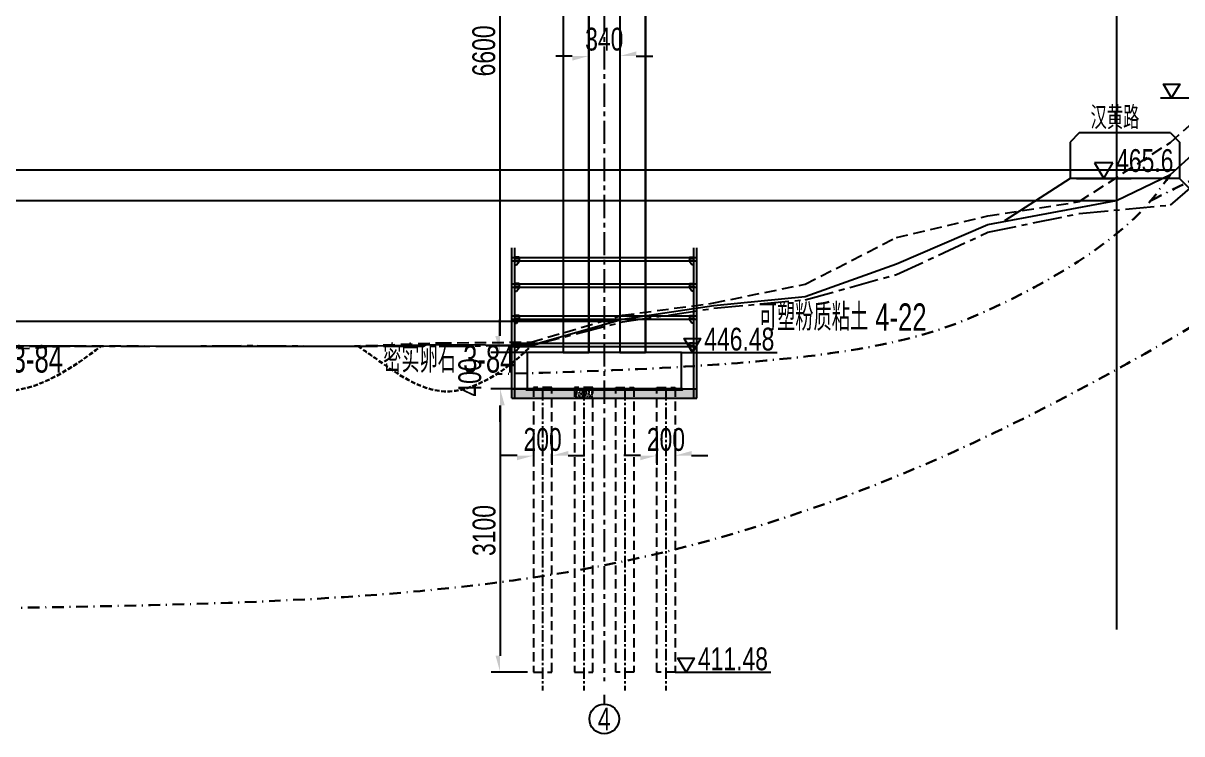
# Model space of a CAD drawing. Header units: millimetres. Extents: x 465729 to 466910, y 3671885 to 3673357.
# Drawn here: x 466271.3 to 466398.2, y 3673198.7 to 3673276.5 of the extents above; entities that cross this region are included whole.
import ezdxf
from ezdxf.enums import TextEntityAlignment as Align

# ---------------------------------------------------------------- set-up
doc = ezdxf.new("R2010")
doc.units = ezdxf.units.MM
doc.header["$LTSCALE"] = 0.2
for name, pattern in [('6141', [12, 5, -2, 5]), ('CENTER', [50.8, 31.75, -6.35, 6.35, -6.35]), ('DASHDOT2', [12.7, 6.35, -3.175, 0, -3.175]), ('DASHED', [19.05, 12.7, -6.35])]:
    doc.linetypes.add(name, pattern=pattern)
doc.layers.add('地层界线', color=4, linetype='Continuous', lineweight=30)
doc.layers.add('风化界线', color=6, linetype='DASHDOT2', lineweight=30)
for name, color, linetype in [('地面线', 30, 'Continuous'), ('文字', 7, 'Continuous'), ('桥墩线', 5, 'Continuous'), ('水位100', 7, 'Continuous'), ('立面(地面线)', 2, 'Continuous'), ('立面(基础)', 2, 'Continuous'), ('立面(墩台号)', 7, 'Continuous'), ('立面(墩台身)', 3, 'Continuous'), ('立面(墩径标注)', 7, 'Continuous'), ('立面(墩高标注)', 7, 'Continuous'), ('立面(标高标注)', 7, 'Continuous'), ('立面(桩长标注)', 7, 'Continuous')]:
    doc.layers.add(name, color=color, linetype=linetype)
doc.layers.add('钢围堰2', color=7, linetype='Continuous', plot=False)
doc.styles.add('BM_Dim', font='stxt.shx', dxfattribs={"width": 0.75, "bigfont": 'dk.shx'})
doc.styles.add('BOM_Font', font='enTxt.shx', dxfattribs={"width": 0.75, "bigfont": 'hzTxt.shx'})
doc.styles.add('LZ_FONT', font='fsdb_z.shx', dxfattribs={"width": 0.7, "bigfont": 'fsdb.shx'})
doc.dimstyles.new('BOM_Dim', dxfattribs={"dimscale": 0.1, "dimtxt": 2.5, "dimasz": 1.8, "dimexe": 1, "dimexo": 3, "dimgap": 0, "dimtad": 1, "dimdec": 1, "dimlfac": 100, "dimzin": 9, "dimdsep": 46, "dimtxsty": 'BOM_Font', "dimblk": 'ArrHalf', "dimblk1": 'ArrHalf', "dimblk2": 'ArrHalf', "dimcen": 0.5, "dimclrd": 7, "dimclre": 7, "dimclrt": 7, "dimaunit": 1, "dimadec": 0, "dimazin": 2, "dimtfac": 1, "dimtdec": 1, "dimtofl": 0, "dimtmove": 2, "dimatfit": 3, "dimfxl": 1, "dimtolj": 1, "dimtzin": 0, "dimarcsym": 0})
pattern_1 = [(50, (233378.08443, 1837494.2375), (0.45546167249, -0.03984771385), [0.047625, -0.523875]), (355, (233378.08443, 1837494.2375), (-0.08810706494, 0.4776416072), [0.0381, -0.4191]), (100.451, (233378.1224, 1837494.2342), (0.36735625416, 0.43779171955), [0.040475, -0.445225]), (46.1842, (233378.08443, 1837494.3645), (0.67769760223, -0.10510581983), [0.0714375, -0.7858125]), (96.6356, (233378.1409, 1837494.35576), (0.59351058617, 0.61856388973), [0.0607125, -0.6678375]), (351.184, (233378.0844, 1837494.3645), (0.59351151453, 0.61856279465), [0.05715, -0.62865]), (21, (233378.14793, 1837494.33277), (0.37903719959, -0.25566379629), [0.047625, -0.523875]), (326, (233378.14793, 1837494.33277), (0.15450507087, 0.4604699153), [0.0381, -0.4191]), (71.4514, (233378.1795, 1837494.31146), (0.53354122693, 0.20480714429), [0.040475, -0.445225]), (37.5, (233378.08443, 1837494.23752), (0.007721508126, 0.211387597183), [0, -0.41402, 0, -0.42545, 0, -0.4206875]), (7.5, (233378.08443, 1837494.23752), (0.167049156276, 0.250451437045), [0, -0.24257, 0, -0.404495, 0, -0.1603375]), (327.5, (233377.94283, 1837494.23752), (0.338976487917, -0.014321859982), [0, -0.15875, 0, -0.4953, 0, -0.657225]), (317.5, (233377.87933, 1837494.23752), (0.370322953465, 0.063566227583), [0, -0.206375, 0, -0.32893, 0, -0.466725])]

# ---------------------------------------------------------------- blocks, each defined once
blk = doc.blocks.new('ArrHalf')
at = {"linetype": 'Continuous'}
blk.add_hatch(color=0, dxfattribs=at).paths.add_polyline_path([(-1, 0), (-1, -0.28), (0, 0)])
blk = doc.blocks.new('*D95')
at = {"layer": 'Defpoints', "color": 0, "linetype": 'Continuous', "transparency": 16777216}
for p in [(466326.99, 3673306.47), (466323.49, 3673240.47), (466326.99, 3673240.47)]:
    blk.add_point(p, dxfattribs=at)
at = {"layer": '立面(墩高标注)', "color": 7, "linetype": 'Continuous', "lineweight": -2, "transparency": 16777216}
for p, q in [((466326.49, 3673306.47), (466322.49, 3673306.47)), ((466323.49, 3673304.67), (466323.49, 3673242.27)), ((466326.49, 3673240.47), (466322.49, 3673240.47))]:
    blk.add_line(p, q, dxfattribs=at)
at = {"layer": '立面(墩高标注)', "color": 7, "linetype": 'Continuous', "lineweight": -2, "transparency": 16777216, "xscale": 1.8, "yscale": 1.8, "zscale": 1.8}
for p, rotation in [((466323.49, 3673306.47), 90), ((466323.49, 3673240.47), 270)]:
    blk.add_blockref('ArrHalf', p, dxfattribs=dict(at, rotation=rotation))
at = {"layer": '立面(墩高标注)', "color": 7, "linetype": 'Continuous', "transparency": 16777216, "insert": (466321.74, 3673273.47), "char_height": 2.5, "attachment_point": 5, "rotation": 90, "style": 'BOM_Font'}
blk.add_mtext('\\A1;6600', dxfattribs=at)
blk = doc.blocks.new('*D96')
at = {"layer": 'Defpoints', "color": 0, "linetype": 'Continuous', "transparency": 16777216}
for p in [(466333.22, 3673272.91), (466336.62, 3673272.91), (466336.62, 3673272.91)]:
    blk.add_point(p, dxfattribs=at)
at = {"layer": '立面(墩径标注)', "color": 7, "linetype": 'Continuous', "lineweight": -2, "transparency": 16777216}
for p, q in [((466331.42, 3673272.91), (466329.62, 3673272.91)), ((466338.42, 3673272.91), (466340.22, 3673272.91))]:
    blk.add_line(p, q, dxfattribs=at)
at = {"layer": '立面(墩径标注)', "color": 7, "linetype": 'Continuous', "lineweight": -2, "transparency": 16777216, "xscale": 1.8, "yscale": 1.8, "zscale": 1.8}
blk.add_blockref('ArrHalf', (466333.22, 3673272.91), dxfattribs=at)
at = {"layer": '立面(墩径标注)', "color": 7, "linetype": 'Continuous', "lineweight": -2, "transparency": 16777216, "xscale": 1.8, "yscale": 1.8, "zscale": 1.8, "rotation": 180}
blk.add_blockref('ArrHalf', (466336.62, 3673272.91), dxfattribs=at)
at = {"layer": '立面(墩径标注)', "color": 7, "linetype": 'Continuous', "transparency": 16777216, "insert": (466334.92, 3673274.74), "char_height": 2.5, "attachment_point": 5, "style": 'BOM_Font'}
blk.add_mtext('\\A1;340', dxfattribs=at)
blk = doc.blocks.new('*D97')
at = {"layer": 'Defpoints', "color": 0, "linetype": 'Continuous', "transparency": 16777216}
for p in [(466326.75, 3673240.47), (466323.5, 3673236.47), (466326.75, 3673236.47)]:
    blk.add_point(p, dxfattribs=at)
at = {"layer": '立面(桩长标注)', "color": 7, "linetype": 'Continuous', "lineweight": -2, "transparency": 16777216}
for p, q in [((466323.5, 3673242.27), (466323.5, 3673244.07)), ((466324.25, 3673240.47), (466322.5, 3673240.47)), ((466324.25, 3673236.47), (466322.5, 3673236.47)), ((466323.5, 3673234.67), (466323.5, 3673232.87))]:
    blk.add_line(p, q, dxfattribs=at)
at = {"layer": '立面(桩长标注)', "color": 7, "linetype": 'Continuous', "lineweight": -2, "transparency": 16777216, "xscale": 1.8, "yscale": 1.8, "zscale": 1.8}
for p, rotation in [((466323.5, 3673240.47), 270), ((466323.5, 3673236.47), 90)]:
    blk.add_blockref('ArrHalf', p, dxfattribs=dict(at, rotation=rotation))
at = {"layer": '立面(桩长标注)', "color": 7, "linetype": 'Continuous', "transparency": 16777216, "insert": (466320.21, 3673237.72), "char_height": 2.5, "attachment_point": 5, "rotation": 90, "style": 'BOM_Font'}
blk.add_mtext('\\A1;400', dxfattribs=at)
blk = doc.blocks.new('*D98')
at = {"layer": 'Defpoints', "color": 0, "linetype": 'Continuous', "transparency": 16777216}
for p in [(466327.02, 3673236.47), (466323.52, 3673205.47), (466327.02, 3673205.47)]:
    blk.add_point(p, dxfattribs=at)
at = {"layer": '立面(桩长标注)', "color": 7, "linetype": 'Continuous', "lineweight": -2, "transparency": 16777216}
for p, q in [((466326.52, 3673236.47), (466322.52, 3673236.47)), ((466323.52, 3673234.67), (466323.52, 3673207.27)), ((466326.52, 3673205.47), (466322.52, 3673205.47))]:
    blk.add_line(p, q, dxfattribs=at)
at = {"layer": '立面(桩长标注)', "color": 7, "linetype": 'Continuous', "lineweight": -2, "transparency": 16777216, "xscale": 1.8, "yscale": 1.8, "zscale": 1.8}
for p, rotation in [((466323.52, 3673236.47), 90), ((466323.52, 3673205.47), 270)]:
    blk.add_blockref('ArrHalf', p, dxfattribs=dict(at, rotation=rotation))
at = {"layer": '立面(桩长标注)', "color": 7, "linetype": 'Continuous', "transparency": 16777216, "insert": (466321.77, 3673220.97), "char_height": 2.5, "attachment_point": 5, "rotation": 90, "style": 'BOM_Font'}
blk.add_mtext('\\A1;3100', dxfattribs=at)
blk = doc.blocks.new('*D102')
at = {"layer": 'Defpoints', "color": 0, "linetype": 'Continuous', "transparency": 16777216}
for p in [(466327.17, 3673231.87), (466329.17, 3673231.87), (466329.17, 3673229.17)]:
    blk.add_point(p, dxfattribs=at)
at = {"layer": '立面(桩长标注)', "color": 7, "linetype": 'Continuous', "lineweight": -2, "transparency": 16777216}
for p, q in [((466327.17, 3673231.37), (466327.17, 3673228.17)), ((466329.17, 3673231.37), (466329.17, 3673228.17)), ((466325.37, 3673229.17), (466323.57, 3673229.17)), ((466330.97, 3673229.17), (466332.77, 3673229.17))]:
    blk.add_line(p, q, dxfattribs=at)
at = {"layer": '立面(桩长标注)', "color": 7, "linetype": 'Continuous', "lineweight": -2, "transparency": 16777216, "xscale": 1.8, "yscale": 1.8, "zscale": 1.8, "rotation": 180}
blk.add_blockref('ArrHalf', (466329.17, 3673229.17), dxfattribs=at)
at = {"layer": '立面(桩长标注)', "color": 7, "linetype": 'Continuous', "lineweight": -2, "transparency": 16777216, "xscale": 1.8, "yscale": 1.8, "zscale": 1.8}
blk.add_blockref('ArrHalf', (466327.17, 3673229.17), dxfattribs=at)
at = {"layer": '立面(桩长标注)', "color": 7, "linetype": 'Continuous', "transparency": 16777216, "insert": (466328.17, 3673230.92), "char_height": 2.5, "attachment_point": 5, "style": 'BOM_Font'}
blk.add_mtext('\\A1;200', dxfattribs=at)
blk = doc.blocks.new('*D103')
at = {"layer": 'Defpoints', "color": 0, "linetype": 'Continuous', "transparency": 16777216}
for p in [(466340.67, 3673231.87), (466342.67, 3673231.87), (466342.67, 3673229.17)]:
    blk.add_point(p, dxfattribs=at)
at = {"layer": '立面(桩长标注)', "color": 7, "linetype": 'Continuous', "lineweight": -2, "transparency": 16777216}
for p, q in [((466340.67, 3673231.37), (466340.67, 3673228.17)), ((466342.67, 3673231.37), (466342.67, 3673228.17)), ((466338.87, 3673229.17), (466337.07, 3673229.17)), ((466344.47, 3673229.17), (466346.27, 3673229.17))]:
    blk.add_line(p, q, dxfattribs=at)
at = {"layer": '立面(桩长标注)', "color": 7, "linetype": 'Continuous', "lineweight": -2, "transparency": 16777216, "xscale": 1.8, "yscale": 1.8, "zscale": 1.8, "rotation": 180}
blk.add_blockref('ArrHalf', (466342.67, 3673229.17), dxfattribs=at)
at = {"layer": '立面(桩长标注)', "color": 7, "linetype": 'Continuous', "lineweight": -2, "transparency": 16777216, "xscale": 1.8, "yscale": 1.8, "zscale": 1.8}
blk.add_blockref('ArrHalf', (466340.67, 3673229.17), dxfattribs=at)
at = {"layer": '立面(桩长标注)', "color": 7, "linetype": 'Continuous', "transparency": 16777216, "insert": (466341.67, 3673230.92), "char_height": 2.5, "attachment_point": 5, "style": 'BOM_Font'}
blk.add_mtext('\\A1;200', dxfattribs=at)

msp = doc.modelspace()

# ---------------------------------------------------------------- hatches: boundary and pattern name
at = {"layer": '钢围堰2', "linetype": 'Continuous'}
h = msp.add_hatch(dxfattribs=at)
h.set_pattern_fill('AR-CONC', scale=0.0025, style=0)
h.set_pattern_definition(pattern_1)
h.paths.add_polyline_path([(466331.6689, 3673236.472), (466329.1689, 3673236.4719), (466329.1689, 3673235.4713), (466331.6689, 3673235.4714)])
h.paths.add_polyline_path([(466336.1689, 3673236.4721), (466333.6689, 3673236.4721), (466333.6689, 3673235.4715), (466336.1689, 3673235.4715)])
h.paths.add_polyline_path([(466337.1139, 3673236.4721), (466336.1689, 3673236.4721), (466336.1689, 3673235.4715), (466337.1139, 3673235.4715)])
h.paths.add_polyline_path([(466337.7439, 3673236.4721), (466337.1139, 3673236.4721), (466337.1139, 3673235.4715), (466337.7439, 3673235.4716)])
h.paths.add_polyline_path([(466338.1689, 3673236.4721), (466337.7439, 3673236.4721), (466337.7439, 3673235.4716), (466338.1689, 3673235.4716)])
h.paths.add_polyline_path([(466340.6689, 3673236.4721), (466338.1689, 3673236.4721), (466338.1689, 3673235.4716), (466340.6689, 3673235.4716)])
h.paths.add_polyline_path([(466342.6689, 3673236.4721), (466340.6689, 3673236.4721), (466340.6689, 3673235.4716), (466342.6689, 3673235.4717)])
h.paths.add_polyline_path([(466344.7094, 3673236.4724), (466343.3689, 3673236.4723), (466343.3689, 3673236.4721), (466342.6689, 3673236.4721), (466342.6689, 3673235.4717), (466344.7088, 3673235.4718)])
h.paths.add_polyline_path([(466345.0378, 3673236.4724), (466344.7094, 3673236.4724), (466344.7088, 3673235.4718), (466345.0373, 3673235.4718)])
h.paths.add_polyline_path([(466329.1689, 3673236.4719), (466327.1689, 3673236.4719), (466327.1689, 3673235.4713), (466329.1689, 3673235.4713)])
h.paths.add_polyline_path([(466327.1689, 3673236.4719), (466325.7439, 3673236.4718), (466325.7439, 3673235.4712), (466327.1689, 3673235.4713)])
h.paths.add_polyline_path([(466325.7439, 3673236.4718), (466325.1283, 3673236.4718), (466325.1289, 3673235.4712), (466325.7439, 3673235.4712)])
h.paths.add_polyline_path([(466325.1139, 3673236.4718), (466324.7999, 3673236.4718), (466324.8004, 3673235.4712), (466325.1139, 3673235.4712)])
h.paths.add_polyline_path([(466325.1283, 3673236.4718), (466325.1139, 3673236.4718), (466325.1139, 3673235.4712), (466325.1289, 3673235.4712)])
h = msp.add_hatch(dxfattribs=at)
h.set_pattern_fill('AR-CONC', scale=0.0025, style=0)
h.set_pattern_definition(pattern_1)
h.paths.add_polyline_path([(466333.6689, 3673236.4721), (466331.6689, 3673236.472), (466331.6689, 3673235.4714), (466333.6689, 3673235.4715)])

# ---------------------------------------------------------------- linework, layer by layer
at = {"color": 1, "linetype": 'Continuous'}
msp.add_line((466391.0109, 3673304.4524), (466391.0109, 3673210.1516), dxfattribs=at)
at = {"linetype": 'Continuous'}
for p, q in [((466386.9189, 3673264.4902), (466385.9189, 3673263.4902)), ((466396.9189, 3673264.4902), (466386.9189, 3673264.4902)), ((466396.9189, 3673264.4902), (466397.9189, 3673263.4902)), ((466385.9189, 3673263.4902), (466385.9189, 3673259.4902)), ((466397.9189, 3673263.4902), (466397.9189, 3673259.4902)), ((466385.9189, 3673259.4902), (466378.7468, 3673254.8668)), ((466397.9189, 3673259.4902), (466385.9189, 3673259.4902)), ((466397.9189, 3673259.4902), (466399.0044, 3673258.4104))]:
    msp.add_line(p, q, dxfattribs=at)
at = {"color": 8, "linetype": 'Continuous'}
for p, q in [((466023.3979, 3673257.0902), (466391.0109, 3673257.0902)), ((466057.8317, 3673243.8902), (466336.1578, 3673243.8902))]:
    msp.add_line(p, q, dxfattribs=at)
at = {"layer": '地面线', "linetype": 'Continuous', "ltscale": 0.5}
msp.add_lwpolyline([(466266.9189, 3673241.2112), (466276.9189, 3673241.1702), (466286.9189, 3673241.1342), (466296.9189, 3673241.1342), (466306.9189, 3673241.1452), (466316.9189, 3673241.3262), (466326.9189, 3673241.2682), (466336.9189, 3673244.1062), (466346.9189, 3673245.5952), (466356.9189, 3673246.5712), (466366.9189, 3673250.1542), (466376.9189, 3673254.4612), (466391.0109, 3673257.0902), (466396.9189, 3673259.9352), (466406.9189, 3673269.0352), (466416.9189, 3673276.6112), (466418.5809, 3673278.5362), (466426.9189, 3673286.6652), (466436.9189, 3673289.7602), (466446.9189, 3673291.3282), (466456.9189, 3673292.9562), (466466.9189, 3673299.1982), (466476.9189, 3673302.1842), (466486.9189, 3673304.1002)], dxfattribs=at)
at = {"layer": '文字', "color": 7, "linetype": 'Continuous'}
for p, q in [((466390.606, 3673261.2222), (466388.606, 3673261.2222)), ((466388.606, 3673261.2222), (466389.606, 3673259.4902)), ((466389.606, 3673259.4902), (466390.606, 3673261.2222)), ((466386.606, 3673259.4902), (466392.606, 3673259.4902))]:
    msp.add_line(p, q, dxfattribs=at)
at = {"layer": '桥墩线', "linetype": 'Continuous'}
for points in [[(466330.4189, 3673306.4721), (466330.4189, 3673240.4721), (466333.2189, 3673240.4721), (466333.2189, 3673306.4721), (466330.4189, 3673306.4721)], [(466336.6189, 3673306.4721), (466336.6189, 3673240.4721), (466339.4189, 3673240.4721), (466339.4189, 3673306.4721), (466336.5935, 3673306.4721)]]:
    msp.add_lwpolyline(points, dxfattribs=at)
at = {"layer": '水位100', "color": 8, "linetype": 'Continuous'}
msp.add_line((466016.5964, 3673260.4602), (466397.4958, 3673260.4602), dxfattribs=at)
at = {"layer": '立面(地面线)', "linetype": 'DASHED', "ltscale": 0.5}
msp.add_lwpolyline([(466266.9189, 3673240.6976), (466276.9189, 3673241.1909), (466286.9189, 3673241.1625), (466296.9189, 3673241.1342), (466306.9189, 3673241.1655), (466316.9189, 3673241.5172), (466326.9189, 3673241.5897), (466336.9189, 3673244.5274), (466346.9189, 3673245.8761), (466356.9189, 3673247.929), (466366.9189, 3673253.0601), (466376.9189, 3673255.4104), (466386.9189, 3673256.9709), (466396.9189, 3673263.4581), (466406.9189, 3673272.362), (466416.9189, 3673281.9069), (466418.5809, 3673283.5242), (466426.9189, 3673288.6041), (466436.9189, 3673290.4796), (466446.9189, 3673292.6559), (466456.9189, 3673294.3575), (466466.9189, 3673298.4571), (466476.9189, 3673301.3816), (466486.9189, 3673304.586)], dxfattribs=at)
at = {"layer": '立面(地面线)', "linetype": 'CENTER', "ltscale": 0.5}
msp.add_lwpolyline([(466266.9189, 3673241.1506), (466276.9189, 3673241.1377), (466286.9189, 3673241.1342), (466296.9189, 3673241.2261), (466306.9189, 3673241.1398), (466316.9189, 3673241.1306), (466326.9189, 3673241.2288), (466336.9189, 3673243.8043), (466346.9189, 3673245.2933), (466356.9189, 3673246.2328), (466366.9189, 3673248.9935), (466376.9189, 3673253.6144), (466386.9189, 3673255.683), (466396.9189, 3673256.6018), (466406.9189, 3673265.2743), (466416.9189, 3673272.2515), (466418.5809, 3673272.881), (466426.9189, 3673281.8028), (466436.9189, 3673288.198), (466446.9189, 3673290.4603), (466456.9189, 3673293.3371), (466466.9189, 3673298.9601), (466476.9189, 3673301.7173), (466486.9189, 3673303.0712)], dxfattribs=at)
at = {"layer": '立面(基础)', "color": 7, "linetype": 'CENTER', "ltscale": 0.4}
msp.add_line((466334.9189, 3673306.4721), (466334.9189, 3673204.4721), dxfattribs=at)
at = {"layer": '立面(基础)', "color": 7, "linetype": 'CENTER', "ltscale": 0.2}
for p, q in [((466328.1689, 3673236.4721), (466328.1689, 3673203.441)), ((466332.6689, 3673236.4721), (466332.6689, 3673203.441)), ((466337.1689, 3673236.4721), (466337.1689, 3673203.441)), ((466341.6689, 3673236.4721), (466341.6689, 3673203.441))]:
    msp.add_line(p, q, dxfattribs=at)
at = {"layer": '立面(基础)', "color": 2, "linetype": 'Continuous', "ltscale": 0.4}
for points in [[(466326.4689, 3673240.4721), (466326.4689, 3673236.4721), (466343.3689, 3673236.4721), (466343.3689, 3673240.4721)], [(466326.3689, 3673236.4721), (466326.3689, 3673236.3721), (466343.4689, 3673236.3721), (466343.4689, 3673236.4721)]]:
    msp.add_lwpolyline(points, close=True, dxfattribs=at)
at = {"layer": '立面(基础)', "color": 2, "linetype": 'DASHED', "ltscale": 0.4}
for points in [[(466327.1689, 3673236.6221), (466327.1689, 3673205.4721), (466329.1689, 3673205.4721), (466329.1689, 3673236.6221)], [(466331.6689, 3673236.6221), (466331.6689, 3673205.4721), (466333.6689, 3673205.4721), (466333.6689, 3673236.6221)], [(466338.1689, 3673236.6221), (466338.1689, 3673205.4721), (466336.1689, 3673205.4721), (466336.1689, 3673236.6221)], [(466342.6689, 3673236.6221), (466342.6689, 3673205.4721), (466340.6689, 3673205.4721), (466340.6689, 3673236.6221)]]:
    msp.add_lwpolyline(points, close=True, dxfattribs=at)
at = {"layer": '立面(墩台号)', "linetype": 'Continuous'}
msp.add_line((466334.9189, 3673202.9657), (466334.9189, 3673201.9657), dxfattribs=at)
msp.add_circle((466334.9189, 3673200.3407), 1.625, dxfattribs=at)
at = {"layer": '立面(墩台身)', "color": 3, "linetype": 'Continuous', "ltscale": 0.4}
for points in [[(466330.4189, 3673306.4721), (466330.4189, 3673240.4721)], [(466333.2189, 3673306.4721), (466333.2189, 3673240.4721)], [(466336.6189, 3673306.4721), (466336.6189, 3673240.4721)], [(466339.4189, 3673306.4721), (466339.4189, 3673240.4721)]]:
    msp.add_lwpolyline(points, dxfattribs=at)
at = {"layer": '立面(标高标注)', "color": 7, "linetype": 'Continuous'}
for points in [[(466395.8353, 3673268.3181), (466397.0353, 3673268.3181), (466396.1411, 3673269.8453), (466397.9295, 3673269.8453), (466397.0353, 3673268.3181), (466406.3156, 3673268.3181)], [(466343.3689, 3673240.4721), (466344.5689, 3673240.4721), (466343.6747, 3673241.9993), (466345.4631, 3673241.9993), (466344.5689, 3673240.4721), (466353.8492, 3673240.4721)], [(466342.6689, 3673205.4721), (466343.8689, 3673205.4721), (466342.9747, 3673206.9993), (466344.7631, 3673206.9993), (466343.8689, 3673205.4721), (466353.1492, 3673205.4721)]]:
    msp.add_lwpolyline(points, dxfattribs=at)
at = {"layer": '钢围堰2', "color": 1}
for p, q in [((466324.8004, 3673235.4712), (466324.7917, 3673251.9102)), ((466325.1289, 3673235.4712), (466325.1187, 3673251.9102)), ((466344.7088, 3673235.4712), (466344.719, 3673251.9102)), ((466345.0373, 3673235.4712), (466345.046, 3673251.9102)), ((466324.8189, 3673250.8602), (466345.0405, 3673250.8602)), ((466324.8189, 3673250.5002), (466345.0403, 3673250.5002)), ((466325.5929, 3673250.8992), (466325.1189, 3673250.8992)), ((466325.1189, 3673250.4612), (466325.5929, 3673250.4612)), ((466325.1189, 3673250.0612), (466325.3189, 3673250.0612)), ((466325.3189, 3673250.0612), (466325.5929, 3673250.4112)), ((466325.5929, 3673250.7612), (466325.5929, 3673250.5992)), ((466325.5929, 3673250.4612), (466325.5929, 3673250.4112)), ((466344.2449, 3673250.8992), (466344.7189, 3673250.8992)), ((466344.2449, 3673250.7612), (466344.2449, 3673250.5992)), ((466344.7189, 3673250.4612), (466344.2449, 3673250.4612)), ((466344.2449, 3673250.4612), (466344.2449, 3673250.4112)), ((466344.5189, 3673250.0612), (466344.2449, 3673250.4112)), ((466344.7189, 3673250.0612), (466344.5189, 3673250.0612)), ((466324.8189, 3673247.9721), (466345.0405, 3673247.9721)), ((466324.8189, 3673247.6121), (466345.0403, 3673247.6121)), ((466325.5929, 3673248.0111), (466325.1189, 3673248.0111)), ((466325.1189, 3673247.5731), (466325.5929, 3673247.5731)), ((466325.3189, 3673247.1731), (466325.5929, 3673247.5231)), ((466325.5929, 3673247.8731), (466325.5929, 3673247.7111)), ((466325.5929, 3673247.5731), (466325.5929, 3673247.5231)), ((466344.2449, 3673248.0111), (466344.7189, 3673248.0111)), ((466344.2449, 3673247.8731), (466344.2449, 3673247.7111)), ((466344.7189, 3673247.5731), (466344.2449, 3673247.5731)), ((466344.2449, 3673247.5731), (466344.2449, 3673247.5231)), ((466344.5189, 3673247.1731), (466344.2449, 3673247.5231)), ((466325.1189, 3673247.1731), (466325.3189, 3673247.1731)), ((466344.7189, 3673247.1731), (466344.5189, 3673247.1731)), ((466324.8189, 3673244.4721), (466345.0405, 3673244.4721)), ((466324.8189, 3673244.1121), (466345.0403, 3673244.1121)), ((466325.5929, 3673244.5111), (466325.1189, 3673244.5111)), ((466325.1189, 3673244.0731), (466325.5929, 3673244.0731)), ((466325.1189, 3673243.6731), (466325.3189, 3673243.6731)), ((466325.3189, 3673243.6731), (466325.5929, 3673244.0231)), ((466325.5929, 3673244.3731), (466325.5929, 3673244.2111)), ((466325.5929, 3673244.0731), (466325.5929, 3673244.0231)), ((466344.2449, 3673244.5111), (466344.7189, 3673244.5111)), ((466344.2449, 3673244.3731), (466344.2449, 3673244.2111)), ((466344.7189, 3673244.0731), (466344.2449, 3673244.0731)), ((466344.2449, 3673244.0731), (466344.2449, 3673244.0231)), ((466344.5189, 3673243.6731), (466344.2449, 3673244.0231)), ((466344.7189, 3673243.6731), (466344.5189, 3673243.6731)), ((466324.8189, 3673241.4721), (466345.0405, 3673241.4721)), ((466324.8189, 3673241.1121), (466345.0403, 3673241.1121)), ((466325.5929, 3673241.5111), (466325.1189, 3673241.5111)), ((466325.1189, 3673241.0731), (466325.5929, 3673241.0731)), ((466325.3189, 3673240.6731), (466325.5929, 3673241.0231)), ((466325.5929, 3673241.3731), (466325.5929, 3673241.2111)), ((466325.5929, 3673241.0731), (466325.5929, 3673241.0231)), ((466344.2449, 3673241.5111), (466344.7189, 3673241.5111)), ((466344.2449, 3673241.3731), (466344.2449, 3673241.2111)), ((466344.7189, 3673241.0731), (466344.2449, 3673241.0731)), ((466344.2449, 3673241.0731), (466344.2449, 3673241.0231)), ((466344.5189, 3673240.6731), (466344.2449, 3673241.0231)), ((466325.1189, 3673240.6731), (466325.3189, 3673240.6731)), ((466344.7189, 3673240.6731), (466344.5189, 3673240.6731)), ((466324.8004, 3673236.4718), (466345.0373, 3673236.4724)), ((466324.8004, 3673235.4712), (466345.0373, 3673235.4718))]:
    msp.add_line(p, q, dxfattribs=at)
for points in [[(466325.5929, 3673250.8992), (466325.5874, 3673250.8992, 0.36662936), (466325.5815, 3673250.8942), (466325.5735, 3673250.8463, -0.36662936), (466325.5616, 3673250.8362), (466325.1501, 3673250.8362, -0.36662936), (466325.1382, 3673250.8463), (466325.1302, 3673250.8942, 0.36662936), (466325.1243, 3673250.8992), (466325.1189, 3673250.8992), (466325.1189, 3673250.7612), (466325.1243, 3673250.7612, 0.36662936), (466325.1302, 3673250.7662), (466325.1382, 3673250.8142, -0.36662936), (466325.1501, 3673250.8242), (466325.5616, 3673250.8242, -0.36662936), (466325.5735, 3673250.8142), (466325.5815, 3673250.7662, 0.36662936), (466325.5874, 3673250.7612), (466325.5929, 3673250.7612)], [(466325.5929, 3673250.5992), (466325.5874, 3673250.5992, 0.36662936), (466325.5815, 3673250.5942), (466325.5735, 3673250.5463, -0.36662936), (466325.5616, 3673250.5362), (466325.1501, 3673250.5362, -0.36662936), (466325.1382, 3673250.5463), (466325.1302, 3673250.5942, 0.36662936), (466325.1243, 3673250.5992), (466325.1189, 3673250.5992), (466325.1189, 3673250.4612), (466325.1243, 3673250.4612, 0.36662936), (466325.1302, 3673250.4662), (466325.1382, 3673250.5142, -0.36662936), (466325.1501, 3673250.5242), (466325.5616, 3673250.5242, -0.36662936), (466325.5735, 3673250.5142), (466325.5815, 3673250.4662, 0.36662936), (466325.5874, 3673250.4612), (466325.5929, 3673250.4612)], [(466344.2449, 3673250.8992), (466344.2503, 3673250.8992, -0.36662936), (466344.2562, 3673250.8942), (466344.2642, 3673250.8463, 0.36662936), (466344.2761, 3673250.8362), (466344.6876, 3673250.8362, 0.36662936), (466344.6995, 3673250.8463), (466344.7075, 3673250.8942, -0.36662936), (466344.7134, 3673250.8992), (466344.7189, 3673250.8992), (466344.7189, 3673250.7612), (466344.7134, 3673250.7612, -0.36662936), (466344.7075, 3673250.7662), (466344.6995, 3673250.8142, 0.36662936), (466344.6876, 3673250.8242), (466344.2761, 3673250.8242, 0.36662936), (466344.2642, 3673250.8142), (466344.2562, 3673250.7662, -0.36662936), (466344.2503, 3673250.7612), (466344.2449, 3673250.7612)], [(466344.2449, 3673250.5992), (466344.2503, 3673250.5992, -0.36662936), (466344.2562, 3673250.5942), (466344.2642, 3673250.5463, 0.36662936), (466344.2761, 3673250.5362), (466344.6876, 3673250.5362, 0.36662936), (466344.6995, 3673250.5463), (466344.7075, 3673250.5942, -0.36662936), (466344.7134, 3673250.5992), (466344.7189, 3673250.5992), (466344.7189, 3673250.4612), (466344.7134, 3673250.4612, -0.36662936), (466344.7075, 3673250.4662), (466344.6995, 3673250.5142, 0.36662936), (466344.6876, 3673250.5242), (466344.2761, 3673250.5242, 0.36662936), (466344.2642, 3673250.5142), (466344.2562, 3673250.4662, -0.36662936), (466344.2503, 3673250.4612), (466344.2449, 3673250.4612)], [(466325.5929, 3673248.0111), (466325.5874, 3673248.0111, 0.36662936), (466325.5815, 3673248.0061), (466325.5735, 3673247.9581, -0.36662936), (466325.5616, 3673247.9481), (466325.1501, 3673247.9481, -0.36662936), (466325.1382, 3673247.9581), (466325.1302, 3673248.0061, 0.36662936), (466325.1243, 3673248.0111), (466325.1189, 3673248.0111), (466325.1189, 3673247.8731), (466325.1243, 3673247.8731, 0.36662936), (466325.1302, 3673247.8781), (466325.1382, 3673247.9261, -0.36662936), (466325.1501, 3673247.9361), (466325.5616, 3673247.9361, -0.36662936), (466325.5735, 3673247.9261), (466325.5815, 3673247.8781, 0.36662936), (466325.5874, 3673247.8731), (466325.5929, 3673247.8731)], [(466325.5929, 3673247.7111), (466325.5874, 3673247.7111, 0.36662936), (466325.5815, 3673247.7061), (466325.5735, 3673247.6581, -0.36662936), (466325.5616, 3673247.6481), (466325.1501, 3673247.6481, -0.36662936), (466325.1382, 3673247.6581), (466325.1302, 3673247.7061, 0.36662936), (466325.1243, 3673247.7111), (466325.1189, 3673247.7111), (466325.1189, 3673247.5731), (466325.1243, 3673247.5731, 0.36662936), (466325.1302, 3673247.5781), (466325.1382, 3673247.6261, -0.36662936), (466325.1501, 3673247.6361), (466325.5616, 3673247.6361, -0.36662936), (466325.5735, 3673247.6261), (466325.5815, 3673247.5781, 0.36662936), (466325.5874, 3673247.5731), (466325.5929, 3673247.5731)], [(466344.2449, 3673248.0111), (466344.2503, 3673248.0111, -0.36662936), (466344.2562, 3673248.0061), (466344.2642, 3673247.9581, 0.36662936), (466344.2761, 3673247.9481), (466344.6876, 3673247.9481, 0.36662936), (466344.6995, 3673247.9581), (466344.7075, 3673248.0061, -0.36662936), (466344.7134, 3673248.0111), (466344.7189, 3673248.0111), (466344.7189, 3673247.8731), (466344.7134, 3673247.8731, -0.36662936), (466344.7075, 3673247.8781), (466344.6995, 3673247.9261, 0.36662936), (466344.6876, 3673247.9361), (466344.2761, 3673247.9361, 0.36662936), (466344.2642, 3673247.9261), (466344.2562, 3673247.8781, -0.36662936), (466344.2503, 3673247.8731), (466344.2449, 3673247.8731)], [(466344.2449, 3673247.7111), (466344.2503, 3673247.7111, -0.36662936), (466344.2562, 3673247.7061), (466344.2642, 3673247.6581, 0.36662936), (466344.2761, 3673247.6481), (466344.6876, 3673247.6481, 0.36662936), (466344.6995, 3673247.6581), (466344.7075, 3673247.7061, -0.36662936), (466344.7134, 3673247.7111), (466344.7189, 3673247.7111), (466344.7189, 3673247.5731), (466344.7134, 3673247.5731, -0.36662936), (466344.7075, 3673247.5781), (466344.6995, 3673247.6261, 0.36662936), (466344.6876, 3673247.6361), (466344.2761, 3673247.6361, 0.36662936), (466344.2642, 3673247.6261), (466344.2562, 3673247.5781, -0.36662936), (466344.2503, 3673247.5731), (466344.2449, 3673247.5731)], [(466325.5929, 3673244.5111), (466325.5874, 3673244.5111, 0.36662936), (466325.5815, 3673244.5061), (466325.5735, 3673244.4581, -0.36662936), (466325.5616, 3673244.4481), (466325.1501, 3673244.4481, -0.36662936), (466325.1382, 3673244.4581), (466325.1302, 3673244.5061, 0.36662936), (466325.1243, 3673244.5111), (466325.1189, 3673244.5111), (466325.1189, 3673244.3731), (466325.1243, 3673244.3731, 0.36662936), (466325.1302, 3673244.3781), (466325.1382, 3673244.4261, -0.36662936), (466325.1501, 3673244.4361), (466325.5616, 3673244.4361, -0.36662936), (466325.5735, 3673244.4261), (466325.5815, 3673244.3781, 0.36662936), (466325.5874, 3673244.3731), (466325.5929, 3673244.3731)], [(466325.5929, 3673244.2111), (466325.5874, 3673244.2111, 0.36662936), (466325.5815, 3673244.2061), (466325.5735, 3673244.1581, -0.36662936), (466325.5616, 3673244.1481), (466325.1501, 3673244.1481, -0.36662936), (466325.1382, 3673244.1581), (466325.1302, 3673244.2061, 0.36662936), (466325.1243, 3673244.2111), (466325.1189, 3673244.2111), (466325.1189, 3673244.0731), (466325.1243, 3673244.0731, 0.36662936), (466325.1302, 3673244.0781), (466325.1382, 3673244.1261, -0.36662936), (466325.1501, 3673244.1361), (466325.5616, 3673244.1361, -0.36662936), (466325.5735, 3673244.1261), (466325.5815, 3673244.0781, 0.36662936), (466325.5874, 3673244.0731), (466325.5929, 3673244.0731)], [(466344.2449, 3673244.5111), (466344.2503, 3673244.5111, -0.36662936), (466344.2562, 3673244.5061), (466344.2642, 3673244.4581, 0.36662936), (466344.2761, 3673244.4481), (466344.6876, 3673244.4481, 0.36662936), (466344.6995, 3673244.4581), (466344.7075, 3673244.5061, -0.36662936), (466344.7134, 3673244.5111), (466344.7189, 3673244.5111), (466344.7189, 3673244.3731), (466344.7134, 3673244.3731, -0.36662936), (466344.7075, 3673244.3781), (466344.6995, 3673244.4261, 0.36662936), (466344.6876, 3673244.4361), (466344.2761, 3673244.4361, 0.36662936), (466344.2642, 3673244.4261), (466344.2562, 3673244.3781, -0.36662936), (466344.2503, 3673244.3731), (466344.2449, 3673244.3731)], [(466344.2449, 3673244.2111), (466344.2503, 3673244.2111, -0.36662936), (466344.2562, 3673244.2061), (466344.2642, 3673244.1581, 0.36662936), (466344.2761, 3673244.1481), (466344.6876, 3673244.1481, 0.36662936), (466344.6995, 3673244.1581), (466344.7075, 3673244.2061, -0.36662936), (466344.7134, 3673244.2111), (466344.7189, 3673244.2111), (466344.7189, 3673244.0731), (466344.7134, 3673244.0731, -0.36662936), (466344.7075, 3673244.0781), (466344.6995, 3673244.1261, 0.36662936), (466344.6876, 3673244.1361), (466344.2761, 3673244.1361, 0.36662936), (466344.2642, 3673244.1261), (466344.2562, 3673244.0781, -0.36662936), (466344.2503, 3673244.0731), (466344.2449, 3673244.0731)], [(466325.5929, 3673241.5111), (466325.5874, 3673241.5111, 0.36662936), (466325.5815, 3673241.5061), (466325.5735, 3673241.4581, -0.36662936), (466325.5616, 3673241.4481), (466325.1501, 3673241.4481, -0.36662936), (466325.1382, 3673241.4581), (466325.1302, 3673241.5061, 0.36662936), (466325.1243, 3673241.5111), (466325.1189, 3673241.5111), (466325.1189, 3673241.3731), (466325.1243, 3673241.3731, 0.36662936), (466325.1302, 3673241.3781), (466325.1382, 3673241.4261, -0.36662936), (466325.1501, 3673241.4361), (466325.5616, 3673241.4361, -0.36662936), (466325.5735, 3673241.4261), (466325.5815, 3673241.3781, 0.36662936), (466325.5874, 3673241.3731), (466325.5929, 3673241.3731)], [(466325.5929, 3673241.2111), (466325.5874, 3673241.2111, 0.36662936), (466325.5815, 3673241.2061), (466325.5735, 3673241.1581, -0.36662936), (466325.5616, 3673241.1481), (466325.1501, 3673241.1481, -0.36662936), (466325.1382, 3673241.1581), (466325.1302, 3673241.2061, 0.36662936), (466325.1243, 3673241.2111), (466325.1189, 3673241.2111), (466325.1189, 3673241.0731), (466325.1243, 3673241.0731, 0.36662936), (466325.1302, 3673241.0781), (466325.1382, 3673241.1261, -0.36662936), (466325.1501, 3673241.1361), (466325.5616, 3673241.1361, -0.36662936), (466325.5735, 3673241.1261), (466325.5815, 3673241.0781, 0.36662936), (466325.5874, 3673241.0731), (466325.5929, 3673241.0731)], [(466344.2449, 3673241.5111), (466344.2503, 3673241.5111, -0.36662936), (466344.2562, 3673241.5061), (466344.2642, 3673241.4581, 0.36662936), (466344.2761, 3673241.4481), (466344.6876, 3673241.4481, 0.36662936), (466344.6995, 3673241.4581), (466344.7075, 3673241.5061, -0.36662936), (466344.7134, 3673241.5111), (466344.7189, 3673241.5111), (466344.7189, 3673241.3731), (466344.7134, 3673241.3731, -0.36662936), (466344.7075, 3673241.3781), (466344.6995, 3673241.4261, 0.36662936), (466344.6876, 3673241.4361), (466344.2761, 3673241.4361, 0.36662936), (466344.2642, 3673241.4261), (466344.2562, 3673241.3781, -0.36662936), (466344.2503, 3673241.3731), (466344.2449, 3673241.3731)], [(466344.2449, 3673241.2111), (466344.2503, 3673241.2111, -0.36662936), (466344.2562, 3673241.2061), (466344.2642, 3673241.1581, 0.36662936), (466344.2761, 3673241.1481), (466344.6876, 3673241.1481, 0.36662936), (466344.6995, 3673241.1581), (466344.7075, 3673241.2061, -0.36662936), (466344.7134, 3673241.2111), (466344.7189, 3673241.2111), (466344.7189, 3673241.0731), (466344.7134, 3673241.0731, -0.36662936), (466344.7075, 3673241.0781), (466344.6995, 3673241.1261, 0.36662936), (466344.6876, 3673241.1361), (466344.2761, 3673241.1361, 0.36662936), (466344.2642, 3673241.1261), (466344.2562, 3673241.0781, -0.36662936), (466344.2503, 3673241.0731), (466344.2449, 3673241.0731)]]:
    msp.add_lwpolyline(points, format="xyb", close=True, dxfattribs=at)
at = {"layer": '风化界线', "color": 8}
for points, knots in [([(466394.7861, 3673257.0962), (466397.4857, 3673258.4415), (466403.7431, 3673261.5597), (466413.2805, 3673266.5098), (466421.9005, 3673274.0187), (466430.9734, 3673282.1936), (466446.1308, 3673287.7435), (466461.1157, 3673288.4999), (466468.7938, 3673293.5873), (466479.3614, 3673298.3388), (466494.0062, 3673301.2297), (466507.1012, 3673303.1656), (466514.3694, 3673303.2167), (466516.9189, 3673303.3846)], [0, 0, 0, 0, 5.72332509, 13.26588094, 20.48643788, 31.62413627, 41.06719621, 47.47896615, 52.87802173, 59.29892657, 68.76486129, 76.12137257, 79.96949457, 79.96949457, 79.96949457, 79.96949457]), ([(465924.9937, 3673296.5848), (465928.5955, 3673296.5455), (465938.0623, 3673296.2005), (465952.4993, 3673292.8971), (465965.4338, 3673284.8439), (465975.1405, 3673272.6573), (465988.6554, 3673255.3076), (466012.9116, 3673236.0171), (466058.5139, 3673219.3333), (466127.9623, 3673212.9663), (466199.7505, 3673210.8635), (466271.5842, 3673212.6924), (466329.9589, 3673213.2284), (466375.3604, 3673229.2446), (466404.5907, 3673246.3822), (466425.0978, 3673258.5796), (466449.2455, 3673273.7186), (466487.2912, 3673278.1594), (466511.5369, 3673281.059), (466516.9189, 3673281.6736)], [54.03996793, 54.03996793, 54.03996793, 54.03996793, 59.43091483, 68.21699295, 76.88603734, 89.72754759, 107.39550899, 132.83384099, 156.93439071, 189.72612256, 236.7967026, 264.709304, 298.36264738, 321.2849268, 345.32793613, 366.02813774, 375.66329138, 404.67544216, 412.95979027, 412.95979027, 412.95979027, 412.95979027]), ([(466396.9189, 3673259.9352), (466396.0116, 3673258.7355), (466392.5701, 3673253.6279), (466375.0989, 3673242.8116), (466360.3697, 3673239.0462), (466323.1323, 3673238.0904)], [9.42627452, 9.42627452, 9.42627452, 9.42627452, 11.18567503, 25.90148514, 46.90513189, 46.90513189, 46.90513189, 46.90513189])]:
    msp.add_open_spline(points, degree=3, knots=knots, dxfattribs=at)
at = {"layer": '风化界线', "color": 8, "linetype": '6141', "lineweight": 30, "ltscale": 0.5}
for points, knots in [([(466256.9189, 3673241.3342), (466260.603, 3673238.4936), (466269.5029, 3673233.8451), (466276.6137, 3673238.7425), (466279.8462, 3673241.1596)], [0.61575377, 0.61575377, 0.61575377, 0.61575377, 9.46733895, 16.59155126, 16.59155126, 16.59155126, 16.59155126]), ([(466307.9342, 3673241.1635), (466308.5529, 3673240.7386), (466311.3275, 3673238.8096), (466317.8896, 3673233.9466), (466324.5692, 3673238.8514), (466326.8746, 3673241.1385), (466326.9189, 3673241.2682)], [2.67285101, 2.67285101, 2.67285101, 2.67285101, 4.23237309, 9.4550208, 15.94839024, 16.45198657, 16.45198657, 16.45198657, 16.45198657])]:
    msp.add_open_spline(points, degree=3, knots=knots, dxfattribs=at)

# ---------------------------------------------------------------- texts
at = {"layer": '地层界线', "color": 7, "linetype": 'Continuous', "lineweight": 18, "style": 'BM_Dim', "width": 0.75}
for s, p in [('汉黄路', (466388.1641, 3673264.9117)), ('465.6', (466390.9608, 3673260.2187))]:
    msp.add_text(s, height=2.5, dxfattribs=at).set_placement(p)
at = {"layer": '立面(墩台号)', "color": 7, "linetype": 'Continuous', "style": 'BOM_Font', "width": 0.75}
msp.add_text('4', height=2.5, dxfattribs=at).set_placement((466334.9189, 3673200.3407), align=Align.MIDDLE_CENTER)
at = {"layer": '立面(标高标注)', "color": 7, "linetype": 'Continuous', "style": 'BOM_Font', "width": 0.75}
for s, p in [('446.48', (466345.8689, 3673240.6721)), ('411.48', (466345.1689, 3673205.6721))]:
    msp.add_text(s, height=2.5, dxfattribs=at).set_placement(p)
at = {"layer": '风化界线', "color": 4, "linetype": 'DASHED', "lineweight": 20, "ltscale": 0.1, "style": 'LZ_FONT', "width": 0.7}
for s, p in [('可塑粉质粘土 4-22', (466351.8391, 3673242.8295)), ('密实卵石 3-84', (466261.2736, 3673238.26, 3.36)), ('密实卵石 3-84', (466310.7063, 3673238.26, 3.36))]:
    msp.add_text(s, height=3, dxfattribs=at).set_placement(p)

# ---------------------------------------------------------------- dimensions: what is measured, and where the dimension line sits
at = {"layer": '立面(墩径标注)', "color": 7, "linetype": 'Continuous'}
dim = msp.add_linear_dim(base=(466336.6189, 3673272.91), p1=(466333.2189, 3673272.91), p2=(466336.6189, 3673272.91), angle=0, dimstyle='BOM_Dim', override={"dimscale": 1, "dimexe": 0, "dimexo": 0, "dimgap": 0.5, "dimdec": 1, "dimlfac": 100, "dimzin": 9, "dimpost": '<>'}, dxfattribs=at)
dim.commit()
dim.dimension.update_dxf_attribs({"geometry": '*D96', "text_midpoint": (466334.9189, 3673274.74), "dimtype": 161})
at = {"layer": '立面(墩高标注)', "color": 7, "linetype": 'Continuous'}
dim = msp.add_linear_dim(base=(466323.4908, 3673240.4721), p1=(466326.9908, 3673306.4721), p2=(466326.9908, 3673240.4721), angle=90, dimstyle='BOM_Dim', override={"dimscale": 1, "dimexe": 1, "dimexo": 0.5, "dimgap": 0.5, "dimtad": 1, "dimjust": 0, "dimdec": 1, "dimlfac": 100, "dimzin": 9, "dimpost": '<>', "dimtix": 1}, dxfattribs=at)
dim.commit()
dim.dimension.update_dxf_attribs({"geometry": '*D95', "text_midpoint": (466321.7408, 3673273.4721)})
at = {"layer": '立面(桩长标注)', "color": 7, "linetype": 'Continuous'}
dim = msp.add_linear_dim(base=(466323.5046, 3673236.4721), p1=(466326.7546, 3673240.4721), p2=(466326.7546, 3673236.4721), angle=90, dimstyle='BOM_Dim', override={"dimscale": 1, "dimexe": 1, "dimexo": 2.5, "dimgap": 0.5, "dimtad": 1, "dimjust": 0, "dimdec": 1, "dimlfac": 100, "dimzin": 9, "dimpost": '<>', "dimtix": 1}, dxfattribs=at)
dim.commit()
dim.dimension.update_dxf_attribs({"geometry": '*D97', "text_midpoint": (466320.2119, 3673237.7249), "dimtype": 160})
dim = msp.add_linear_dim(base=(466323.5246, 3673205.4721), p1=(466327.0246, 3673236.4721), p2=(466327.0246, 3673205.4721), angle=90, dimstyle='BOM_Dim', override={"dimscale": 1, "dimexe": 1, "dimexo": 0.5, "dimgap": 0.5, "dimtad": 1, "dimjust": 0, "dimdec": 1, "dimlfac": 100, "dimzin": 9, "dimpost": '<>', "dimtix": 1}, dxfattribs=at)
dim.commit()
dim.dimension.update_dxf_attribs({"geometry": '*D98', "text_midpoint": (466321.7746, 3673220.9721)})
for base, p1, p2, picture, middle in [((466329.1689, 3673229.1705), (466327.1689, 3673231.8693), (466329.1689, 3673231.8693), '*D102', (466328.1689, 3673230.9205)), ((466342.6689, 3673229.1705), (466340.6689, 3673231.8693), (466342.6689, 3673231.8693), '*D103', (466341.6689, 3673230.9205))]:
    dim = msp.add_linear_dim(base=base, p1=p1, p2=p2, dimstyle='BOM_Dim', override={"dimscale": 1, "dimexo": 0.5, "dimgap": 0.5, "dimpost": '<>', "dimtix": 1}, dxfattribs=at)
    dim.commit()
    dim.dimension.update_dxf_attribs({"geometry": picture, "text_midpoint": middle})

doc.saveas('drawing.dxf')
